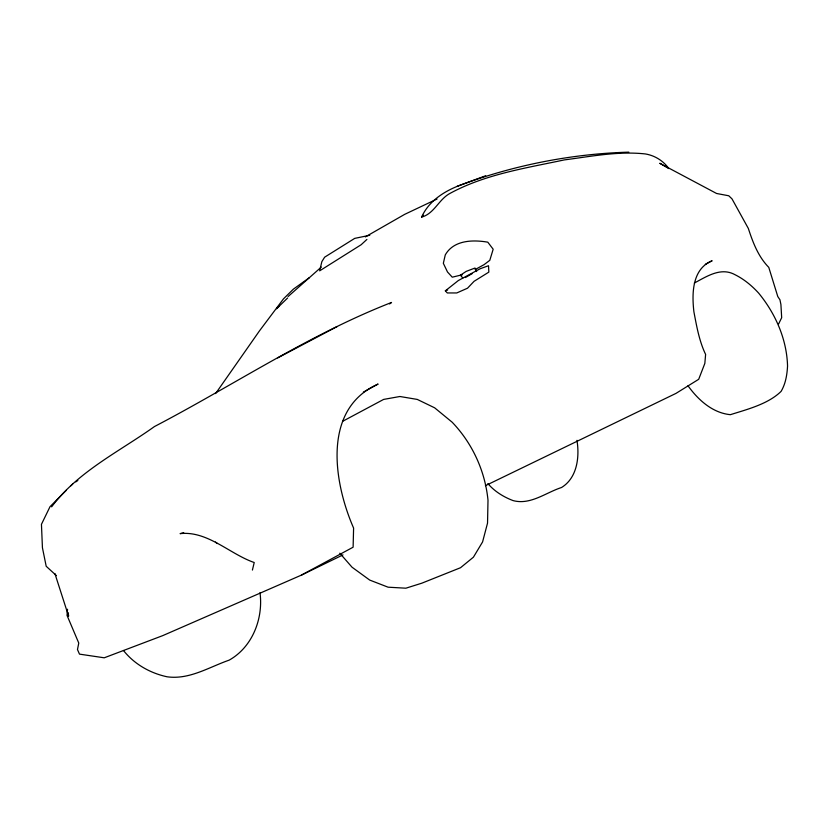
<?xml version="1.0" encoding="UTF-8"?>
<svg xmlns="http://www.w3.org/2000/svg" width="829" height="829" viewBox="0 0 829 829"><rect width="100%" height="100%" fill="white"/><g stroke="black" fill="none" stroke-linecap="round" stroke-linejoin="round"><path stroke-width="1.24" d="M67.532 609.222L67.035 615.398L78.765 643.055L77.48 649.563L79.491 654.133L104.247 657.801L162.774 635.615L301.393 575.129L342.978 554.881M252.41 570.072L254.223 562.518C229.82 554.135 207.499 530.55 180.1 533.638L183.717 532.715M778.659 323.859L781.674 317.704L780.918 304.512L779.944 299.787L777.789 296.554L768.784 267.373C758.255 256.658 752.887 242.451 748.338 228.452L731.997 198.867L728.774 195.779L716.567 193.478L659.78 163.272L668.848 168.567C663.252 160.785 654.9 155.551 645.459 153.956C618.341 150.94 591.15 156.453 564.321 159.904C525.659 168.152 485.493 174.194 450.292 193.24C438.748 199.209 434.458 213.592 421.619 217.105C428.811 200.805 444.924 190.763 461.09 184.857C514.602 165.033 571.792 153.811 628.838 152.153M51.636 506.84C78.009 471.494 119.324 451.608 154.484 426.541C233.415 385.34 308.305 334.947 391.537 302.461L389.589 303.953M215.592 393.599L259.436 330.926L283.497 298.844L293.373 289.155L309.455 277.601M421.619 217.105L423.277 215.188M366.895 239.436L361.154 244.731L319.683 270.824L321.849 261.663L324.626 257.197L354.708 238.379L369.796 235.26M66.403 490.208L49.999 506.716L41.45 524.322L42.434 547.762L46.196 566.269L56.445 575.637M70.879 485.794L72.672 484.032M279.218 306.181L276.534 308.751L287.653 297.974M288.119 296.513L321.31 267.083M445.339 290.834L458.333 280.544L480.198 268.731L488.519 265.726L488.841 272.119L474.053 281.332L467.515 288.212L456.748 292.958L447.287 292.948L445.339 290.834L447.65 289.984M465.401 277.549L472.354 273.508M75.781 481.908L77.853 480.488M365.309 236.918L404.707 214.338L437.028 199.033M342.584 421.339L383.64 399.412L399.899 396.5L417.277 399.423L434.645 407.816L452.157 422.21C472.426 443.349 485.152 471.131 488.001 500.281L487.535 523.109L482.582 541.928L473.421 557.181L460.53 567.72L421.806 583.191L405.878 588.196L388.096 587.191L369.703 580.072L352.045 567.212L339.786 553.202M475.141 269.549L484.084 264.648L489.794 260.327L493.172 249.228L487.794 242.172C472.862 239.633 453.753 239.985 445.277 254.897L443.339 263.301L447.494 271.974L452.261 277.187L462.437 274.72M363.351 392.107L378.107 384.045C321.818 408.946 333.662 482.499 353.6 528.073L353.113 547.202L301.393 575.129M337.185 326.533L277.684 357.91M705.313 264.337L712.121 260.752C692.049 268.969 691.79 293.476 693.894 311.756C696.64 326.222 699.21 341.051 705.614 354.429L704.837 363.423L698.692 379.299L675.998 393.381L485.39 485.69M694.329 283.031C706.764 276.451 720.867 266.865 735.043 274.72C744.059 279.207 751.779 285.622 758.566 293.02C775.478 313.538 786.825 339.279 787.55 366.086C787.032 374.926 785.664 383.62 781.105 391.371C768.182 404.044 747.447 409.308 730.38 414.676C712.443 412.935 698.07 399.806 687.997 385.765M457.017 186.38L485.639 175.748M215.447 542.052L217.26 543.544M123.459 650.485C134.329 664.184 150.08 673.117 167.064 676.785C189.313 679.935 208.96 667.158 229.177 660.133C252.513 647.024 263.404 618.507 260.005 592.714M462.81 278.005L460.406 275.197L466.199 271.384L475.007 268.036L476.634 271.549M487.866 483.566C494.509 491.41 503.535 496.954 513.068 500.592C530.477 505.286 545.793 492.581 561.565 487.493C577.253 477.856 579.678 457.007 576.963 440.344M54.88 573.513L68.61 616.196L68.185 612.672"/></g></svg>
